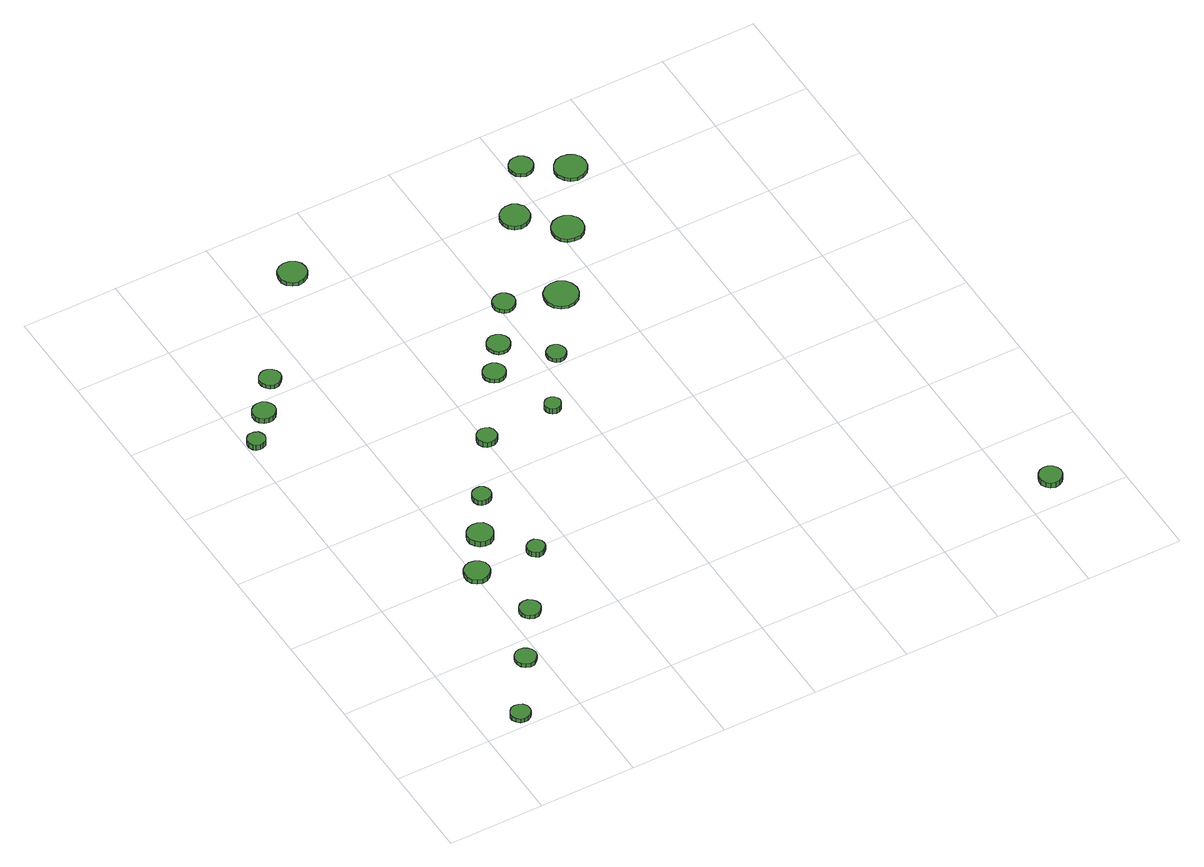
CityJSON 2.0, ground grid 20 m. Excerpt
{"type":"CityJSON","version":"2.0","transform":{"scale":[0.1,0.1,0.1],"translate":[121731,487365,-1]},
"CityObjects":{
"tree1":{"type":"SolitaryVegetationObject","attributes":{"function":"something"},"geometry":[{"type":"MultiSurface","lod":"1","boundaries":[[[0,1,2,3,4,5,6,7,8,9,10,11,12,13,14]],[[15,16,17,18,19,20,21,22,23,24,25,26,27,28,29]],[[0,29,28,1]],[[1,28,27,2]],[[2,27,26,3]],[[3,26,25,4]],[[4,25,24,5]],[[5,24,23,6]],[[6,23,22,7]],[[7,22,21,8]],[[8,21,20,9]],[[9,20,19,10]],[[10,19,18,11]],[[11,18,17,12]],[[12,17,16,13]],[[13,16,15,14]],[[14,15,29,0]]]}]},
"tree2":{"type":"SolitaryVegetationObject","attributes":{"function":"something"},"geometry":[{"type":"MultiSurface","lod":"1","boundaries":[[[30,31,32,33,34,35,36,37,38,39,40,41,42,43,44]],[[45,46,47,48,49,50,51,52,53,54,55,56,57,58,59]],[[30,59,58,31]],[[31,58,57,32]],[[32,57,56,33]],[[33,56,55,34]],[[34,55,54,35]],[[35,54,53,36]],[[36,53,52,37]],[[37,52,51,38]],[[38,51,50,39]],[[39,50,49,40]],[[40,49,48,41]],[[41,48,47,42]],[[42,47,46,43]],[[43,46,45,44]],[[44,45,59,30]]]}]},
"tree3":{"type":"SolitaryVegetationObject","attributes":{"function":"something"},"geometry":[{"type":"MultiSurface","lod":"1","boundaries":[[[60,61,62,63,64,65,66,67,68,69,70,71,72,73,74]],[[75,76,77,78,79,80,81,82,83,84,85,86,87,88,89]],[[60,89,88,61]],[[61,88,87,62]],[[62,87,86,63]],[[63,86,85,64]],[[64,85,84,65]],[[65,84,83,66]],[[66,83,82,67]],[[67,82,81,68]],[[68,81,80,69]],[[69,80,79,70]],[[70,79,78,71]],[[71,78,77,72]],[[72,77,76,73]],[[73,76,75,74]],[[74,75,89,60]]]}]},
"tree4":{"type":"SolitaryVegetationObject","attributes":{"function":"something"},"geometry":[{"type":"MultiSurface","lod":"1","boundaries":[[[90,91,92,93,94,95,96,97,98,99,100,101,102,103,104]],[[105,106,107,108,109,110,111,112,113,114,115,116,117,118,119]],[[90,119,118,91]],[[91,118,117,92]],[[92,117,116,93]],[[93,116,115,94]],[[94,115,114,95]],[[95,114,113,96]],[[96,113,112,97]],[[97,112,111,98]],[[98,111,110,99]],[[99,110,109,100]],[[100,109,108,101]],[[101,108,107,102]],[[102,107,106,103]],[[103,106,105,104]],[[104,105,119,90]]]}]},
"tree5":{"type":"SolitaryVegetationObject","attributes":{"function":"something"},"geometry":[{"type":"MultiSurface","lod":"1","boundaries":[[[120,121,122,123,124,125,126,127,128,129,130,131,132,133,134]],[[135,136,137,138,139,140,141,142,143,144,145,146,147,148,149]],[[120,149,148,121]],[[121,148,147,122]],[[122,147,146,123]],[[123,146,145,124]],[[124,145,144,125]],[[125,144,143,126]],[[126,143,142,127]],[[127,142,141,128]],[[128,141,140,129]],[[129,140,139,130]],[[130,139,138,131]],[[131,138,137,132]],[[132,137,136,133]],[[133,136,135,134]],[[134,135,149,120]]]}]},
"tree6":{"type":"SolitaryVegetationObject","attributes":{"function":"something"},"geometry":[{"type":"MultiSurface","lod":"1","boundaries":[[[150,151,152,153,154,155,156,157,158,159,160,161,162,163,164]],[[165,166,167,168,169,170,171,172,173,174,175,176,177,178,179]],[[150,179,178,151]],[[151,178,177,152]],[[152,177,176,153]],[[153,176,175,154]],[[154,175,174,155]],[[155,174,173,156]],[[156,173,172,157]],[[157,172,171,158]],[[158,171,170,159]],[[159,170,169,160]],[[160,169,168,161]],[[161,168,167,162]],[[162,167,166,163]],[[163,166,165,164]],[[164,165,179,150]]]}]},
"tree7":{"type":"SolitaryVegetationObject","attributes":{"function":"something"},"geometry":[{"type":"MultiSurface","lod":"1","boundaries":[[[180,181,182,183,184,185,186,187,188,189,190,191,192,193,194]],[[195,196,197,198,199,200,201,202,203,204,205,206,207,208,209]],[[180,209,208,181]],[[181,208,207,182]],[[182,207,206,183]],[[183,206,205,184]],[[184,205,204,185]],[[185,204,203,186]],[[186,203,202,187]],[[187,202,201,188]],[[188,201,200,189]],[[189,200,199,190]],[[190,199,198,191]],[[191,198,197,192]],[[192,197,196,193]],[[193,196,195,194]],[[194,195,209,180]]]}]},
"tree8":{"type":"SolitaryVegetationObject","attributes":{"function":"something"},"geometry":[{"type":"MultiSurface","lod":"1","boundaries":[[[210,211,212,213,214,215,216,217,218,219,220,221,222,223,224]],[[225,226,227,228,229,230,231,232,233,234,235,236,237,238,239]],[[210,239,238,211]],[[211,238,237,212]],[[212,237,236,213]],[[213,236,235,214]],[[214,235,234,215]],[[215,234,233,216]],[[216,233,232,217]],[[217,232,231,218]],[[218,231,230,219]],[[219,230,229,220]],[[220,229,228,221]],[[221,228,227,222]],[[222,227,226,223]],[[223,226,225,224]],[[224,225,239,210]]]}]},
"tree9":{"type":"SolitaryVegetationObject","attributes":{"function":"something"},"geometry":[{"type":"MultiSurface","lod":"1","boundaries":[[[240,241,242,243,244,245,246,247,248,249,250,251,252,253,254]],[[255,256,257,258,259,260,261,262,263,264,265,266,267,268,269]],[[240,269,268,241]],[[241,268,267,242]],[[242,267,266,243]],[[243,266,265,244]],[[244,265,264,245]],[[245,264,263,246]],[[246,263,262,247]],[[247,262,261,248]],[[248,261,260,249]],[[249,260,259,250]],[[250,259,258,251]],[[251,258,257,252]],[[252,257,256,253]],[[253,256,255,254]],[[254,255,269,240]]]}]},
"tree10":{"type":"SolitaryVegetationObject","attributes":{"function":"something"},"geometry":[{"type":"MultiSurface","lod":"1","boundaries":[[[270,271,272,273,274,275,276,277,278,279,280,281,282,283,284]],[[285,286,287,288,289,290,291,292,293,294,295,296,297,298,299]],[[270,299,298,271]],[[271,298,297,272]],[[272,297,296,273]],[[273,296,295,274]],[[274,295,294,275]],[[275,294,293,276]],[[276,293,292,277]],[[277,292,291,278]],[[278,291,290,279]],[[279,290,289,280]],[[280,289,288,281]],[[281,288,287,282]],[[282,287,286,283]],[[283,286,285,284]],[[284,285,299,270]]]}]},
"tree11":{"type":"SolitaryVegetationObject","attributes":{"function":"something"},"geometry":[{"type":"MultiSurface","lod":"1","boundaries":[[[300,301,302,303,304,305,306,307,308,309,310,311,312,313,314]],[[315,316,317,318,319,320,321,322,323,324,325,326,327,328,329]],[[300,329,328,301]],[[301,328,327,302]],[[302,327,326,303]],[[303,326,325,304]],[[304,325,324,305]],[[305,324,323,306]],[[306,323,322,307]],[[307,322,321,308]],[[308,321,320,309]],[[309,320,319,310]],[[310,319,318,311]],[[311,318,317,312]],[[312,317,316,313]],[[313,316,315,314]],[[314,315,329,300]]]}]},
"tree12":{"type":"SolitaryVegetationObject","attributes":{"function":"something"},"geometry":[{"type":"MultiSurface","lod":"1","boundaries":[[[330,331,332,333,334,335,336,337,338,339,340,341,342,343,344]],[[345,346,347,348,349,350,351,352,353,354,355,356,357,358,359]],[[330,359,358,331]],[[331,358,357,332]],[[332,357,356,333]],[[333,356,355,334]],[[334,355,354,335]],[[335,354,353,336]],[[336,353,352,337]],[[337,352,351,338]],[[338,351,350,339]],[[339,350,349,340]],[[340,349,348,341]],[[341,348,347,342]],[[342,347,346,343]],[[343,346,345,344]],[[344,345,359,330]]]}]},
"tree13":{"type":"SolitaryVegetationObject","attributes":{"function":"something"},"geometry":[{"type":"MultiSurface","lod":"1","boundaries":[[[360,361,362,363,364,365,366,367,368,369,370,371,372,373,374]],[[375,376,377,378,379,380,381,382,383,384,385,386,387,388,389]],[[360,389,388,361]],[[361,388,387,362]],[[362,387,386,363]],[[363,386,385,364]],[[364,385,384,365]],[[365,384,383,366]],[[366,383,382,367]],[[367,382,381,368]],[[368,381,380,369]],[[369,380,379,370]],[[370,379,378,371]],[[371,378,377,372]],[[372,377,376,373]],[[373,376,375,374]],[[374,375,389,360]]]}]},
"tree14":{"type":"SolitaryVegetationObject","attributes":{"function":"something"},"geometry":[{"type":"MultiSurface","lod":"1","boundaries":[[[390,391,392,393,394,395,396,397,398,399,400,401,402,403,404]],[[405,406,407,408,409,410,411,412,413,414,415,416,417,418,419]],[[390,419,418,391]],[[391,418,417,392]],[[392,417,416,393]],[[393,416,415,394]],[[394,415,414,395]],[[395,414,413,396]],[[396,413,412,397]],[[397,412,411,398]],[[398,411,410,399]],[[399,410,409,400]],[[400,409,408,401]],[[401,408,407,402]],[[402,407,406,403]],[[403,406,405,404]],[[404,405,419,390]]]}]},
"tree15":{"type":"SolitaryVegetationObject","attributes":{"function":"something"},"geometry":[{"type":"MultiSurface","lod":"1","boundaries":[[[420,421,422,423,424,425,426,427,428,429,430,431,432,433,434]],[[435,436,437,438,439,440,441,442,443,444,445,446,447,448,449]],[[420,449,448,421]],[[421,448,447,422]],[[422,447,446,423]],[[423,446,445,424]],[[424,445,444,425]],[[425,444,443,426]],[[426,443,442,427]],[[427,442,441,428]],[[428,441,440,429]],[[429,440,439,430]],[[430,439,438,431]],[[431,438,437,432]],[[432,437,436,433]],[[433,436,435,434]],[[434,435,449,420]]]}]},
"tree16":{"type":"SolitaryVegetationObject","attributes":{"function":"something"},"geometry":[{"type":"MultiSurface","lod":"1","boundaries":[[[450,451,452,453,454,455,456,457,458,459,460,461,462,463,464]],[[465,466,467,468,469,470,471,472,473,474,475,476,477,478,479]],[[450,479,478,451]],[[451,478,477,452]],[[452,477,476,453]],[[453,476,475,454]],[[454,475,474,455]],[[455,474,473,456]],[[456,473,472,457]],[[457,472,471,458]],[[458,471,470,459]],[[459,470,469,460]],[[460,469,468,461]],[[461,468,467,462]],[[462,467,466,463]],[[463,466,465,464]],[[464,465,479,450]]]}]},
"tree17":{"type":"SolitaryVegetationObject","attributes":{"function":"something"},"geometry":[{"type":"MultiSurface","lod":"1","boundaries":[[[480,481,482,483,484,485,486,487,488,489,490,491,492,493,494]],[[495,496,497,498,499,500,501,502,503,504,505,506,507,508,509]],[[480,509,508,481]],[[481,508,507,482]],[[482,507,506,483]],[[483,506,505,484]],[[484,505,504,485]],[[485,504,503,486]],[[486,503,502,487]],[[487,502,501,488]],[[488,501,500,489]],[[489,500,499,490]],[[490,499,498,491]],[[491,498,497,492]],[[492,497,496,493]],[[493,496,495,494]],[[494,495,509,480]]]}]},
"tree18":{"type":"SolitaryVegetationObject","attributes":{"function":"something"},"geometry":[{"type":"MultiSurface","lod":"1","boundaries":[[[510,511,512,513,514,515,516,517,518,519,520,521,522,523,524]],[[525,526,527,528,529,530,531,532,533,534,535,536,537,538,539]],[[510,539,538,511]],[[511,538,537,512]],[[512,537,536,513]],[[513,536,535,514]],[[514,535,534,515]],[[515,534,533,516]],[[516,533,532,517]],[[517,532,531,518]],[[518,531,530,519]],[[519,530,529,520]],[[520,529,528,521]],[[521,528,527,522]],[[522,527,526,523]],[[523,526,525,524]],[[524,525,539,510]]]}]},
"tree19":{"type":"SolitaryVegetationObject","attributes":{"function":"something"},"geometry":[{"type":"MultiSurface","lod":"1","boundaries":[[[540,541,542,543,544,545,546,547,548,549,550,551,552,553,554]],[[555,556,557,558,559,560,561,562,563,564,565,566,567,568,569]],[[540,569,568,541]],[[541,568,567,542]],[[542,567,566,543]],[[543,566,565,544]],[[544,565,564,545]],[[545,564,563,546]],[[546,563,562,547]],[[547,562,561,548]],[[548,561,560,549]],[[549,560,559,550]],[[550,559,558,551]],[[551,558,557,552]],[[552,557,556,553]],[[553,556,555,554]],[[554,555,569,540]]]}]},
"tree20":{"type":"SolitaryVegetationObject","attributes":{"function":"something"},"geometry":[{"type":"MultiSurface","lod":"1","boundaries":[[[570,571,572,573,574,575,576,577,578,579,580,581,582,583,584]],[[585,586,587,588,589,590,591,592,593,594,595,596,597,598,599]],[[570,599,598,571]],[[571,598,597,572]],[[572,597,596,573]],[[573,596,595,574]],[[574,595,594,575]],[[575,594,593,576]],[[576,593,592,577]],[[577,592,591,578]],[[578,591,590,579]],[[579,590,589,580]],[[580,589,588,581]],[[581,588,587,582]],[[582,587,586,583]],[[583,586,585,584]],[[584,585,599,570]]]}]},
"tree21":{"type":"SolitaryVegetationObject","attributes":{"function":"something"},"geometry":[{"type":"MultiSurface","lod":"1","boundaries":[[[600,601,602,603,604,605,606,607,608,609,610,611,612,613,614]],[[615,616,617,618,619,620,621,622,623,624,625,626,627,628,629]],[[600,629,628,601]],[[601,628,627,602]],[[602,627,626,603]],[[603,626,625,604]],[[604,625,624,605]],[[605,624,623,606]],[[606,623,622,607]],[[607,622,621,608]],[[608,621,620,609]],[[609,620,619,610]],[[610,619,618,611]],[[611,618,617,612]],[[612,617,616,613]],[[613,616,615,614]],[[614,615,629,600]]]}]},
"tree22":{"type":"SolitaryVegetationObject","attributes":{"function":"something"},"geometry":[{"type":"MultiSurface","lod":"1","boundaries":[[[630,631,632,633,634,635,636,637,638,639,640,641,642,643,644]],[[645,646,647,648,649,650,651,652,653,654,655,656,657,658,659]],[[630,659,658,631]],[[631,658,657,632]],[[632,657,656,633]],[[633,656,655,634]],[[634,655,654,635]],[[635,654,653,636]],[[636,653,652,637]],[[637,652,651,638]],[[638,651,650,639]],[[639,650,649,640]],[[640,649,648,641]],[[641,648,647,642]],[[642,647,646,643]],[[643,646,645,644]],[[644,645,659,630]]]}]},
"tree23":{"type":"SolitaryVegetationObject","attributes":{"function":"something"},"geometry":[{"type":"MultiSurface","lod":"1","boundaries":[[[660,661,662,663,664,665,666,667,668,669,670,671,672,673,674]],[[675,676,677,678,679,680,681,682,683,684,685,686,687,688,689]],[[660,689,688,661]],[[661,688,687,662]],[[662,687,686,663]],[[663,686,685,664]],[[664,685,684,665]],[[665,684,683,666]],[[666,683,682,667]],[[667,682,681,668]],[[668,681,680,669]],[[669,680,679,670]],[[670,679,678,671]],[[671,678,677,672]],[[672,677,676,673]],[[673,676,675,674]],[[674,675,689,660]]]}]}
},
"vertices":[
[107,29,16],[106,37,16],[101,44,16],[93,48,16],[85,49,16],[77,47,16],[71,41,16],[67,33,16],[67,25,16],[71,17,16],[77,11,16],[85,9,16],[93,10,16],[101,14,16],[106,21,16],[106,21,6],[101,14,6],[93,10,6],[85,9,6],[77,11,6],[71,17,6],[67,25,6],[67,33,6],[71,41,6],[77,47,6],[85,49,6],[93,48,6],[101,44,6],[106,37,6],[107,29,6],
[193,153,15],[191,162,15],[185,169,15],[178,174,15],[169,175,15],[160,172,15],[153,166,15],[150,158,15],[150,149,15],[153,140,15],[160,134,15],[169,131,15],[178,132,15],[185,137,15],[191,144,15],[191,144,6],[185,137,6],[178,132,6],[169,131,6],[160,134,6],[153,140,6],[150,149,6],[150,158,6],[153,166,6],[160,172,6],[169,175,6],[178,174,6],[185,169,6],[191,162,6],[193,153,6],
[38,904,24],[36,911,24],[32,918,24],[25,921,24],[17,922,24],[10,920,24],[5,915,24],[2,908,24],[2,900,24],[5,893,24],[10,888,24],[17,886,24],[25,887,24],[32,890,24],[36,897,24],[36,897,11],[32,890,11],[25,887,11],[17,886,11],[10,888,11],[5,893,11],[2,900,11],[2,908,11],[5,915,11],[10,920,11],[17,922,11],[25,921,11],[32,918,11],[36,911,11],[38,904,11],
[265,260,15],[263,269,15],[258,276,15],[250,281,15],[241,282,15],[232,279,15],[226,273,15],[222,265,15],[222,256,15],[226,248,15],[232,242,15],[241,239,15],[250,240,15],[258,245,15],[263,252,15],[263,252,6],[258,245,6],[250,240,6],[241,239,6],[232,242,6],[226,248,6],[222,256,6],[222,265,6],[226,273,6],[232,279,6],[241,282,6],[250,281,6],[258,276,6],[263,269,6],[265,260,6],
[232,395,17],[230,406,17],[223,415,17],[214,420,17],[203,421,17],[193,418,17],[185,411,17],[181,401,17],[181,390,17],[185,380,17],[193,373,17],[203,369,17],[214,371,17],[223,376,17],[230,385,17],[230,385,6],[223,376,6],[214,371,6],[203,369,6],[193,373,6],[185,380,6],[181,390,6],[181,401,6],[185,411,6],[193,418,6],[203,421,6],[214,420,6],[223,415,6],[230,406,6],[232,395,6],
[96,966,19],[94,975,19],[88,983,19],[80,988,19],[71,989,19],[61,986,19],[54,980,19],[50,971,19],[50,961,19],[54,952,19],[61,946,19],[71,943,19],[80,944,19],[88,949,19],[94,957,19],[94,957,7],[88,949,7],[80,944,7],[71,943,7],[61,946,7],[54,952,7],[50,961,7],[50,971,7],[54,980,7],[61,986,7],[71,989,7],[80,988,7],[88,983,7],[94,975,7],[96,966,7],
[287,477,20],[285,488,20],[279,497,20],[269,502,20],[258,503,20],[248,500,20],[240,493,20],[235,483,20],[235,472,20],[240,462,20],[248,455,20],[258,451,20],[269,452,20],[279,458,20],[285,467,20],[285,467,7],[279,458,7],[269,452,7],[258,451,7],[248,455,7],[240,462,7],[235,472,7],[235,483,7],[240,493,7],[248,500,7],[258,503,7],[269,502,7],[279,497,7],[285,488,7],[287,477,7],
[151,1039,16],[149,1048,16],[143,1055,16],[135,1060,16],[126,1061,16],[118,1058,16],[111,1052,16],[107,1044,16],[107,1034,16],[111,1026,16],[118,1020,16],[126,1017,16],[135,1018,16],[143,1023,16],[149,1030,16],[149,1030,7],[143,1023,7],[135,1018,7],[126,1017,7],[118,1020,7],[111,1026,7],[107,1034,7],[107,1044,7],[111,1052,7],[118,1058,7],[126,1061,7],[135,1060,7],[143,1055,7],[149,1048,7],[151,1039,7],
[352,393,19],[351,401,19],[346,407,19],[340,411,19],[332,411,19],[325,409,19],[319,404,19],[316,397,19],[316,390,19],[319,383,19],[325,378,19],[332,375,19],[340,376,19],[346,380,19],[351,386,19],[351,386,7],[346,380,7],[340,376,7],[332,375,7],[325,378,7],[319,383,7],[316,390,7],[316,397,7],[319,404,7],[325,409,7],[332,411,7],[340,411,7],[346,407,7],[351,401,7],[352,393,7],
[332,562,24],[331,569,24],[326,576,24],[319,580,24],[311,580,24],[304,578,24],[298,573,24],[295,565,24],[295,558,24],[298,550,24],[304,545,24],[311,543,24],[319,544,24],[326,547,24],[331,554,24],[331,554,12],[326,547,12],[319,544,12],[311,543,12],[304,545,12],[298,550,12],[295,558,12],[295,565,12],[298,573,12],[304,578,12],[311,580,12],[319,580,12],[326,576,12],[331,569,12],[332,562,12],
[420,690,26],[419,698,26],[414,705,26],[406,709,26],[398,710,26],[390,708,26],[384,702,26],[380,694,26],[380,686,26],[384,678,26],[390,672,26],[398,670,26],[406,671,26],[414,675,26],[419,682,26],[419,682,13],[414,675,13],[406,671,13],[398,670,13],[390,672,13],[384,678,13],[380,686,13],[380,694,13],[384,702,13],[390,708,13],[398,710,13],[406,709,13],[414,705,13],[419,698,13],[420,690,13],
[336,1260,16],[334,1272,16],[327,1282,16],[316,1288,16],[304,1289,16],[293,1286,16],[283,1278,16],[279,1266,16],[279,1254,16],[283,1243,16],[293,1235,16],[304,1231,16],[316,1233,16],[327,1239,16],[334,1248,16],[334,1248,7],[327,1239,7],[316,1233,7],[304,1231,7],[293,1235,7],[283,1243,7],[279,1254,7],[279,1266,7],[283,1278,7],[293,1286,7],[304,1289,7],[316,1288,7],[327,1282,7],[334,1272,7],[336,1260,7],
[526,838,16],[524,848,16],[518,855,16],[510,860,16],[501,861,16],[492,858,16],[485,852,16],[481,843,16],[481,834,16],[485,825,16],[492,819,16],[501,816,16],[510,817,16],[518,821,16],[524,829,16],[524,829,7],[518,821,7],[510,817,7],[501,816,7],[492,819,7],[485,825,7],[481,834,7],[481,843,7],[485,852,7],[492,858,7],[501,861,7],[510,860,7],[518,855,7],[524,848,7],[526,838,7],
[570,705,22],[568,711,22],[564,717,22],[558,720,22],[552,721,22],[545,719,22],[540,714,22],[537,708,22],[537,701,22],[540,695,22],[545,690,22],[552,688,22],[558,689,22],[564,692,22],[568,698,22],[568,698,9],[564,692,9],[558,689,9],[552,688,9],[545,690,9],[540,695,9],[537,701,9],[537,708,9],[540,714,9],[545,719,9],[552,721,9],[558,720,9],[564,717,9],[568,711,9],[570,705,9],
[572,900,15],[570,910,15],[564,918,15],[556,923,15],[546,924,15],[537,921,15],[530,914,15],[526,905,15],[526,896,15],[530,887,15],[537,880,15],[546,877,15],[556,878,15],[564,883,15],[570,891,15],[570,891,7],[564,883,7],[556,878,7],[546,877,7],[537,880,7],[530,887,7],[526,896,7],[526,905,7],[530,914,7],[537,921,7],[546,924,7],[556,923,7],[564,918,7],[570,910,7],[572,900,7],
[651,824,16],[649,832,16],[644,839,16],[637,843,16],[629,844,16],[621,841,16],[615,836,16],[612,828,16],[612,820,16],[615,813,16],[621,807,16],[629,804,16],[637,805,16],[644,809,16],[649,816,16],[649,816,7],[644,809,7],[637,805,7],[629,804,7],[621,807,7],[615,813,7],[612,820,7],[612,828,7],[615,836,7],[621,841,7],[629,844,7],[637,843,7],[644,839,7],[649,832,7],[651,824,7],
[636,990,16],[634,999,16],[628,1007,16],[620,1012,16],[611,1013,16],[602,1010,16],[595,1004,16],[591,995,16],[591,985,16],[595,977,16],[602,970,16],[611,967,16],[620,968,16],[628,973,16],[634,981,16],[634,981,7],[628,973,7],[620,968,7],[611,967,7],[602,970,7],[595,977,7],[591,985,7],[591,995,7],[595,1004,7],[602,1010,7],[611,1013,7],[620,1012,7],[628,1007,7],[634,999,7],[636,990,7],
[753,955,14],[750,969,14],[742,981,14],[729,988,14],[715,989,14],[701,985,14],[690,975,14],[685,962,14],[685,948,14],[690,935,14],[701,925,14],[715,921,14],[729,922,14],[742,929,14],[750,941,14],[750,941,7],[742,929,7],[729,922,7],[715,921,7],[701,925,7],[690,935,7],[685,948,7],[685,962,7],[690,975,7],[701,985,7],[715,989,7],[729,988,7],[742,981,7],[750,969,7],[753,955,7],
[777,1178,16],[775,1191,16],[767,1201,16],[757,1207,16],[744,1208,16],[732,1204,16],[723,1196,16],[718,1185,16],[718,1172,16],[723,1161,16],[732,1152,16],[744,1148,16],[757,1150,16],[767,1156,16],[775,1166,16],[775,1166,7],[767,1156,7],[757,1150,7],[744,1148,7],[732,1152,7],[723,1161,7],[718,1172,7],[718,1185,7],[723,1196,7],[732,1204,7],[744,1208,7],[757,1207,7],[767,1201,7],[775,1191,7],[777,1178,7],
[850,1101,15],[848,1114,15],[840,1125,15],[828,1132,15],[815,1133,15],[802,1129,15],[792,1120,15],[787,1108,15],[787,1094,15],[792,1082,15],[802,1073,15],[815,1069,15],[828,1070,15],[840,1077,15],[848,1088,15],[848,1088,7],[840,1077,7],[828,1070,7],[815,1069,7],[802,1073,7],[792,1082,7],[787,1094,7],[787,1108,7],[792,1120,7],[802,1129,7],[815,1133,7],[828,1132,7],[840,1125,7],[848,1114,7],[850,1101,7],
[850,1289,15],[848,1299,15],[842,1307,15],[833,1312,15],[823,1313,15],[813,1310,15],[806,1303,15],[802,1294,15],[802,1284,15],[806,1275,15],[813,1268,15],[823,1265,15],[833,1266,15],[842,1271,15],[848,1279,15],[848,1279,7],[842,1271,7],[833,1266,7],[823,1265,7],[813,1268,7],[806,1275,7],[802,1284,7],[802,1294,7],[806,1303,7],[813,1310,7],[823,1313,7],[833,1312,7],[842,1307,7],[848,1299,7],[850,1289,7],
[937,1239,15],[935,1252,15],[927,1263,15],[915,1269,15],[902,1271,15],[889,1267,15],[879,1258,15],[873,1245,15],[873,1232,15],[879,1219,15],[889,1210,15],[902,1206,15],[915,1208,15],[927,1214,15],[935,1225,15],[935,1225,7],[927,1214,7],[915,1208,7],[902,1206,7],[889,1210,7],[879,1219,7],[873,1232,7],[873,1245,7],[879,1258,7],[889,1267,7],[902,1271,7],[915,1269,7],[927,1263,7],[935,1252,7],[937,1239,7],
[1289,56,31],[1287,65,31],[1281,73,31],[1273,78,31],[1263,79,31],[1254,76,31],[1247,69,31],[1243,60,31],[1243,51,31],[1247,42,31],[1254,35,31],[1263,32,31],[1273,33,31],[1281,38,31],[1287,46,31],[1287,46,18],[1281,38,18],[1273,33,18],[1263,32,18],[1254,35,18],[1247,42,18],[1243,51,18],[1243,60,18],[1247,69,18],[1254,76,18],[1263,79,18],[1273,78,18],[1281,73,18],[1287,65,18],[1289,56,18]
]}
